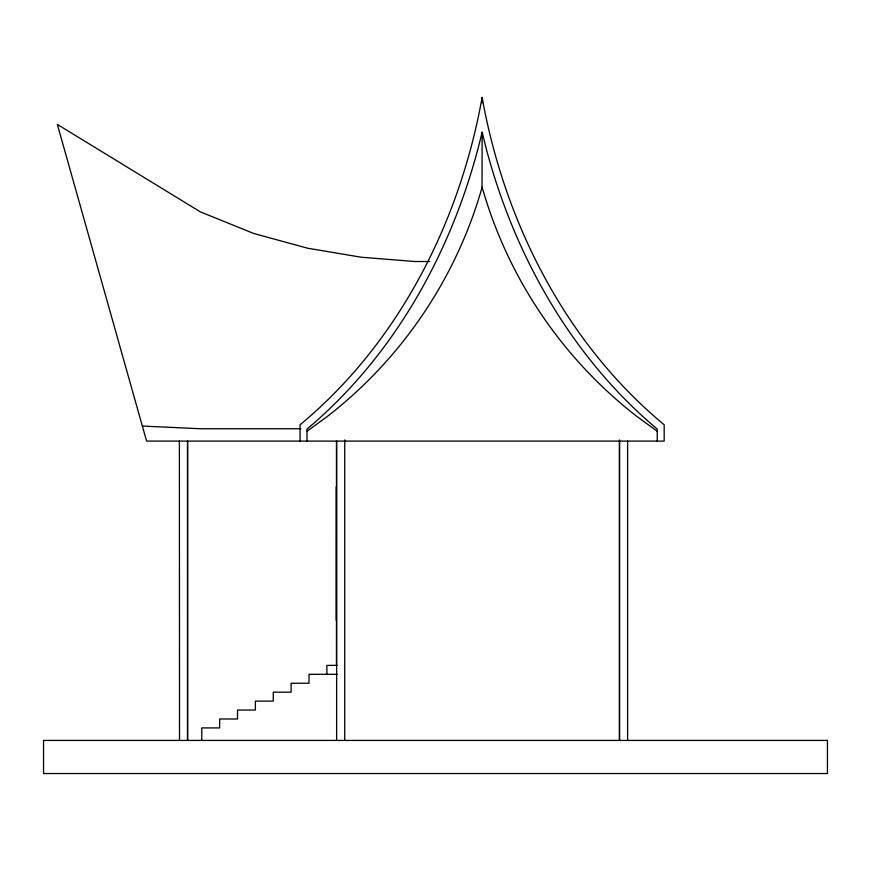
<?xml version="1.0" encoding="UTF-8"?>
<svg xmlns="http://www.w3.org/2000/svg" width="871" height="871" viewBox="0 0 871 871"><rect width="100%" height="100%" fill="white"/><g stroke="black" fill="none" stroke-linecap="round" stroke-linejoin="round"><path stroke-width="1.31" d="M179.524 740.426L179.382 440.976M187.483 740.317L187.483 440.976M187.635 740.426L187.635 441.096M336.478 665.477L336.478 440.976M336.631 740.426L336.642 441.096M619.499 441.096L619.499 740.426L619.499 439.931M627.61 740.426L627.61 441.096M429.643 261.518L414.814 261.518L361.204 257.228L307.594 248.202L253.984 233.57L200.374 211.882L57.355 124.422L146.589 441.096L664.181 441.096L664.181 424.787C565.562 343 504.559 222.388 482.12 97.454C459.681 222.388 398.678 343 300.07 424.787L300.07 441.096M657.246 441.096L657.246 429.087C567.457 353.648 508.947 245.764 482.218 132.49L482.033 132.49C455.293 245.764 396.795 353.648 306.995 429.087L306.995 441.096M482.12 132.044L482.033 187.537A444.166 444.166 0 0 1 326.756 416.915L306.995 431.232M300.887 428.739L200.374 428.739L142.354 426.061M337.284 665.368L326.875 665.368L326.875 674.306M337.273 674.306L308.998 674.306L308.998 683.245L291.132 683.245L291.132 692.184L273.265 692.184L273.265 701.111L255.388 701.111L255.388 710.05L237.522 710.05L237.522 718.989L219.644 718.989L219.644 727.916L201.778 727.916L201.778 740.426M657.246 431.232L637.485 416.915A444.166 444.166 0 0 1 482.218 187.537L482.12 187.167M482.12 97.454L482.12 102.876M344.742 439.931L344.742 740.426M336.25 487.041L336.25 620.37M827.45 740.426L43.55 740.426L43.55 773.546L827.45 773.546L827.45 740.426"/></g></svg>
